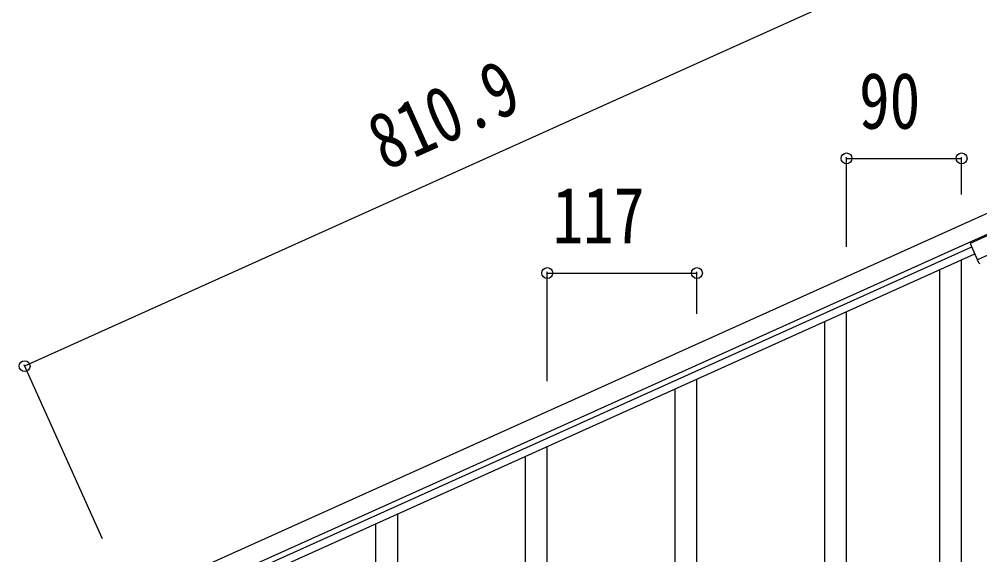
# Model space of a CAD drawing. Units: millimetres, scale not verified. Extents: x -4143 to 4140, y -2900 to 2898.
# Drawn here: x 2442 to 3193, y -1102 to -684 of the extents above; entities that cross this region are included whole.
import ezdxf
from ezdxf.enums import TextEntityAlignment as Align

# ---------------------------------------------------------------- set-up
doc = ezdxf.new("R2010")
doc.units = ezdxf.units.MM
doc.header["$LTSCALE"] = 10
doc.layers.add('0-3_YKK_A1', color=4, linetype='Continuous')
doc.layers.add('0-4_YKK_D', color=6, linetype='Continuous')
doc.styles.add('ＭＳ ゴシック', font='')
doc.styles.get('ＭＳ ゴシック').set_extended_font_data('MS Gothic')

msp = doc.modelspace()

# ---------------------------------------------------------------- linework, layer by layer
at = {"layer": '0-3_YKK_A1'}
for p, q in [((3267.66, -804.46), (2528.23, -1137.24)), ((3273.81, -818.14), (2534.38, -1150.92)), ((3222, -842.48), (3185.52, -858.9)), ((3227.74, -855.25), (3191.27, -871.67)), ((2577.06, -1136.1), (3186.78, -861.7)), ((3185.52, -858.9), (3192.22, -873.78)), ((2579.52, -1141.57), (3189.24, -867.17)), ((3178.89, -1527.96), (3178.89, -871.82)), ((3161.89, -1535.6), (3161.89, -879.46)), ((3088.89, -1143.74), (3088.89, -912.33)), ((3071.89, -1150.82), (3071.89, -919.97)), ((2971.89, -1116.1), (2971.89, -964.91)), ((2954.89, -1149.01), (2954.89, -972.55)), ((2854.89, -1168.68), (2854.89, -1017.5)), ((2837.89, -1201.6), (2837.89, -1025.14)), ((2737.89, -1301.49), (2737.89, -1070.08)), ((2720.89, -1308.57), (2720.89, -1077.72))]:
    msp.add_line(p, q, dxfattribs=at)
msp.add_arc((3194.04, -872.96), 2, 204.23, 242.72996, dxfattribs=at)
at = {"layer": '0-4_YKK_D'}
for p, q in [((3185.56, -622.05), (2446.13, -954.83)), ((3088.89, -861.49), (3088.89, -791.46)), ((3088.89, -792.46), (3178.89, -792.46)), ((3178.89, -820.75), (3178.89, -791.46)), ((2854.89, -966.64), (2854.89, -881.12)), ((2854.89, -882.12), (2971.89, -882.12)), ((2971.89, -913.99), (2971.89, -881.12)), ((2506.89, -1089.82), (2445.72, -953.92))]:
    msp.add_line(p, q, dxfattribs=at)
for centre in [(3088.89, -792.46), (3178.89, -792.46), (2854.89, -882.12), (2971.89, -882.12), (2446.13, -954.83)]:
    msp.add_circle(centre, 4.25, dxfattribs=at)

# ---------------------------------------------------------------- texts
at = {"layer": '0-4_YKK_D', "style": 'ＭＳ ゴシック', "width": 0.8}
msp.add_text('810.9', height=43.99, rotation=24.23, dxfattribs=at).set_placement((2733.57, -814.5), align=Align.BOTTOM_LEFT)
for s, p in [('90', (3098.69, -782.46)), ('117', (2858.99, -872.12))]:
    msp.add_text(s, height=43.99, dxfattribs=at).set_placement(p, align=Align.BOTTOM_LEFT)

doc.saveas('drawing.dxf')
